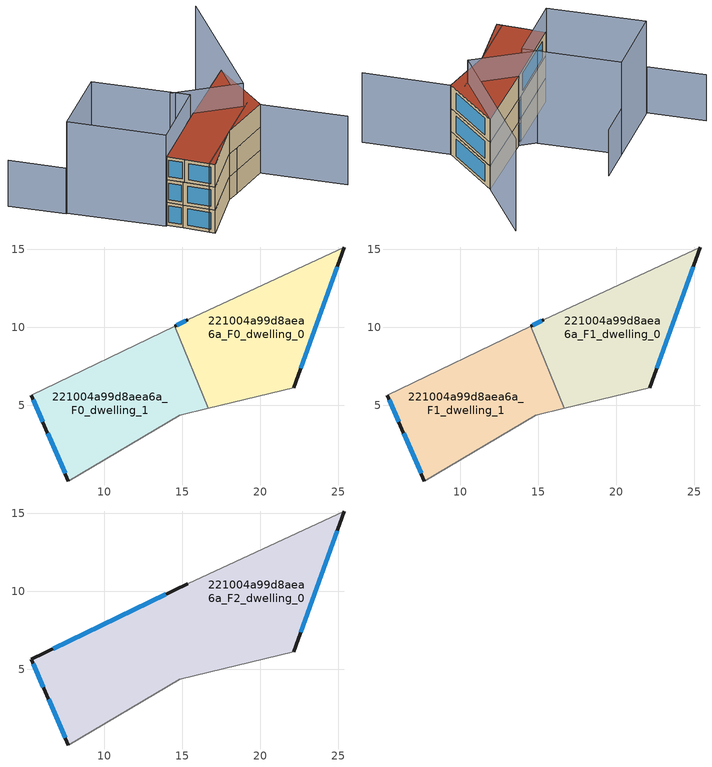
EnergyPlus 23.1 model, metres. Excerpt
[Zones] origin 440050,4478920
221004a99d8aea6a_F0_dwelling_0
 floor ground (EU_floor_Construction): 25.36,15.15 22.15,6.14 16.65,4.81 14.51,10.08 15.33,10.48 z0
 wall outside (EU_wall_Construction): 15.33,10.48 14.51,10.08 / 22.15,6.14 25.36,15.15 z0:3
 wall adiabatic (EU_wall_Construction): 25.36,15.15 15.33,10.48 / 16.65,4.81 22.15,6.14 z0:3
 wall to 221004a99d8aea6a_F0_dwelling_1 (EU_wall_Construction): 14.51,10.08 16.65,4.81 z0:3
 window (EU_Window_Construction): 15.22,10.42 14.62,10.14 / 22.6,7.39 24.92,13.9 z0.42:2.58
221004a99d8aea6a_F0_dwelling_1
 floor ground (EU_floor_Construction): 14.51,10.08 16.65,4.81 14.83,4.37 7.69,0.15 6.16,3.7 5.33,5.63 z0
 wall outside (EU_wall_Construction): 5.33,5.63 6.16,3.7 7.69,0.15 z0:3
 wall adiabatic (EU_wall_Construction): 14.51,10.08 5.33,5.63 / 7.69,0.15 14.83,4.37 16.65,4.81 z0:3
 window (EU_Window_Construction): 6.37,3.2 7.48,0.64 / 5.44,5.36 6.04,3.96 z0.42:2.58
221004a99d8aea6a_F1_dwelling_0
 floor to 221004a99d8aea6a_F0_dwelling_0 (EU_floor_Construction): 25.36,15.15 22.15,6.14 16.65,4.81 14.51,10.08 15.33,10.48 z3
 wall outside (EU_wall_Construction): 15.33,10.48 14.51,10.08 / 22.15,6.14 25.36,15.15 z3:6
 wall adiabatic (EU_wall_Construction): 25.36,15.15 15.33,10.48 / 16.65,4.81 22.15,6.14 z3:6
 wall to 221004a99d8aea6a_F1_dwelling_1 (EU_wall_Construction): 14.51,10.08 16.65,4.81 z3:6
 window (EU_Window_Construction): 15.22,10.42 14.62,10.14 / 22.6,7.39 24.92,13.9 z3.42:5.58
221004a99d8aea6a_F1_dwelling_1
 floor to 221004a99d8aea6a_F0_dwelling_1 (EU_floor_Construction): 14.51,10.08 16.65,4.81 14.83,4.37 7.69,0.15 6.16,3.7 5.33,5.63 z3
 wall outside (EU_wall_Construction): 5.33,5.63 6.16,3.7 7.69,0.15 z3:6
 wall adiabatic (EU_wall_Construction): 14.51,10.08 5.33,5.63 / 7.69,0.15 14.83,4.37 16.65,4.81 z3:6
 window (EU_Window_Construction): 6.37,3.2 7.48,0.64 / 5.44,5.36 6.04,3.96 z3.42:5.58
221004a99d8aea6a_F2_dwelling_0
 floor to 221004a99d8aea6a_F1_dwelling_0 (EU_floor_Construction): 25.36,15.15 22.15,6.14 16.65,4.81 14.51,10.08 15.33,10.48 z6
 floor to 221004a99d8aea6a_F1_dwelling_1 (EU_floor_Construction): 14.51,10.08 16.65,4.81 14.83,4.37 7.69,0.15 6.22,3.56 5.33,5.63 z6
 wall outside (EU_wall_Construction): 22.15,6.14 25.36,15.15 / 15.33,10.48 5.33,5.63 6.22,3.56 7.69,0.15 z6:9
 wall adiabatic (EU_wall_Construction): 7.69,0.15 14.83,4.37 22.15,6.14 / 25.36,15.15 15.33,10.48 z6:9
 window (EU_Window_Construction): 22.6,7.39 24.92,13.9 / 6.42,3.09 7.49,0.62 / 5.45,5.34 6.09,3.85 / 13.94,9.81 6.72,6.3 z6.42:8.58
 roof outside (EU_roof_Construction): 22.15,6.14 25.36,15.15 15.33,10.48 5.33,5.63 6.22,3.56 7.69,0.15 14.83,4.37 z9
shading: 7.39,0.77 21.46,7.58 / 21.46,7.58 26.76,-3.38 z0:9; 30.91,24.12 20.5,7.28 / 20.5,7.28 13,11.92 / -0.17,16.16 9.02,20.69 / 9.02,20.69 14.29,9.99 / 14.29,9.99 5.1,5.46 / 5.1,5.46 -0.17,16.16 z0:12; 13.87,23.05 -0.37,16.07 / -0.37,16.07 -3.47,22.39 z0:6
[Building]
EU S2 Campaign: North Axis=0; Terrain=City; Solar Distribution=FullExterior
[Site:Location]
Madrid: Latitude=40.5; Longitude=-3.5; Time Zone=1; Elevation=609
[SizingPeriod:WeatherFileDays]
AnnualSizingPeriod: Begin Month=1; Begin Day of Month=1; End Month=12; End Day of Month=31; Day of Week for Start Day=Monday; Use Weather File Daylight Saving Period=No; Use Weather File Rain and Snow Indicators=No
[MATERIAL]
EU_InternalMass_Material: Roughness=MediumRough; Thickness=0.1; Conductivity=1; Density=1800; Specific Heat=900; Thermal Absorptance=0.9; Solar Absorptance=0.7; Visible Absorptance=0.7
[MATERIAL:NOMASS] Roughness=MediumRough; Thermal Absorptance=0.9; Solar Absorptance=0.7; Visible Absorptance=0.7
Name | Thermal Resistance
EU_wall_NoMass | 1.60022
EU_roof_NoMass | 1.57597
EU_floor_NoMass | 0.470652
[WINDOWMATERIAL:SIMPLEGLAZINGSYSTEM]
EU_Window_SimpleGlazing: UFactor=3.28802; Solar Heat Gain Coefficient=0.85; Visible Transmittance=0.85
[CONSTRUCTION]
EU_wall_Construction: EU_wall_NoMass
EU_roof_Construction: EU_roof_NoMass
EU_floor_Construction: EU_floor_NoMass
EU_InternalMass_Construction: EU_InternalMass_Material
EU_Window_Construction: EU_Window_SimpleGlazing
[ZONE] Type=1; Multiplier=1; Ceiling Height=autocalculate; Floor Area=autocalculate; Part of Total Floor Area=Yes
Name | Volume
221004a99d8aea6a_F0_dwelling_0 | 170.362
221004a99d8aea6a_F1_dwelling_0 | 170.361
221004a99d8aea6a_F2_dwelling_0 | 340.716
221004a99d8aea6a_F0_dwelling_1; 221004a99d8aea6a_F1_dwelling_1 | 170.359
[INTERNALMASS] Construction=EU_InternalMass_Construction
Name | Zone or ZoneList | Surface Area
221004a99d8aea6a_F0_dwelling_0_EU_InternalMass | 221004a99d8aea6a_F0_dwelling_0 | 56.7871
221004a99d8aea6a_F0_dwelling_1_EU_InternalMass | 221004a99d8aea6a_F0_dwelling_1 | 56.786
221004a99d8aea6a_F1_dwelling_0_EU_InternalMass | 221004a99d8aea6a_F1_dwelling_0 | 56.7871
221004a99d8aea6a_F1_dwelling_1_EU_InternalMass | 221004a99d8aea6a_F1_dwelling_1 | 56.786
221004a99d8aea6a_F2_dwelling_0_EU_InternalMass | 221004a99d8aea6a_F2_dwelling_0 | 113.574
[OTHEREQUIPMENT] Fuel Type=Electricity; Design Level Calculation Method=Watts/Area; Power per Zone Floor Area=1; Fraction Latent=0; Fraction Radiant=0; Fraction Lost=0; Carbon Dioxide Generation Rate=0; EndUse Subcategory=EU_Step8_InternalGains
Name | Zone or ZoneList or Space or SpaceList | Schedule
EU_Step8_InternalGain_221004a99d8aea6a_F0_dwelling_0_f000 | 221004a99d8aea6a_F0_dwelling_0 | EU_Step8_GainSchedule_221004a99d8aea6a_F0_dwelling_0_f000
EU_Step8_InternalGain_221004a99d8aea6a_F0_dwelling_1_f000 | 221004a99d8aea6a_F0_dwelling_1 | EU_Step8_GainSchedule_221004a99d8aea6a_F0_dwelling_1_f000
EU_Step8_InternalGain_221004a99d8aea6a_F1_dwelling_0_f000 | 221004a99d8aea6a_F1_dwelling_0 | EU_Step8_GainSchedule_221004a99d8aea6a_F1_dwelling_0_f000
EU_Step8_InternalGain_221004a99d8aea6a_F1_dwelling_1_f000 | 221004a99d8aea6a_F1_dwelling_1 | EU_Step8_GainSchedule_221004a99d8aea6a_F1_dwelling_1_f000
EU_Step8_InternalGain_221004a99d8aea6a_F2_dwelling_0_f000 | 221004a99d8aea6a_F2_dwelling_0 | EU_Step8_GainSchedule_221004a99d8aea6a_F2_dwelling_0_f000
[ZONEVENTILATION:DESIGNFLOWRATE] Schedule=EU_AlwaysOn; Design Flow Rate Calculation Method=AirChanges/Hour; Air Changes per Hour=0.480704; Ventilation Type=Natural; Fan Pressure Rise=0; Fan Total Efficiency=1; Constant Term Coefficient=1; Temperature Term Coefficient=0; Velocity Term Coefficient=0; Velocity Squared Term Coefficient=0; Minimum Indoor Temperature=-100; Maximum Indoor Temperature=100; Delta Temperature=-100; Minimum Outdoor Temperature=-100; Maximum Outdoor Temperature=100; Maximum Wind Speed=40
Name | Zone or ZoneList or Space or SpaceList
EU_ConstantAir_221004a99d8aea6a_F0_dwelling_0 | 221004a99d8aea6a_F0_dwelling_0
EU_ConstantAir_221004a99d8aea6a_F0_dwelling_1 | 221004a99d8aea6a_F0_dwelling_1
EU_ConstantAir_221004a99d8aea6a_F1_dwelling_0 | 221004a99d8aea6a_F1_dwelling_0
EU_ConstantAir_221004a99d8aea6a_F1_dwelling_1 | 221004a99d8aea6a_F1_dwelling_1
EU_ConstantAir_221004a99d8aea6a_F2_dwelling_0 | 221004a99d8aea6a_F2_dwelling_0
[HVACTEMPLATE:THERMOSTAT] Constant Heating Setpoint=20; Constant Cooling Setpoint=50
EU_HeatOnly_221004a99d8aea6a_F0_dwelling_0; EU_HeatOnly_221004a99d8aea6a_F0_dwelling_1; EU_HeatOnly_221004a99d8aea6a_F1_dwelling_0; EU_HeatOnly_221004a99d8aea6a_F1_dwelling_1; EU_HeatOnly_221004a99d8aea6a_F2_dwelling_0
[HVACTEMPLATE:ZONE:IDEALLOADSAIRSYSTEM] System Availability Schedule=EU_AlwaysOn; Maximum Heating Supply Air Temperature=50; Minimum Cooling Supply Air Temperature=13; Maximum Heating Supply Air Humidity Ratio=0.0156; Minimum Cooling Supply Air Humidity Ratio=0.0077; Heating Limit=NoLimit; Cooling Limit=NoLimit; Heating Availability Schedule=EU_AlwaysOn; Cooling Availability Schedule=EU_CoolingOff; Dehumidification Control Type=ConstantSensibleHeatRatio; Cooling Sensible Heat Ratio=0.7; Dehumidification Setpoint=60; Humidification Control Type=None; Humidification Setpoint=30; Outdoor Air Method=None; Outdoor Air Flow Rate per Person=0.00944; Outdoor Air Flow Rate per Zone Floor Area=0; Outdoor Air Flow Rate per Zone=0; Demand Controlled Ventilation Type=None; Outdoor Air Economizer Type=NoEconomizer; Heat Recovery Type=None; Sensible Heat Recovery Effectiveness=0.7; Latent Heat Recovery Effectiveness=0.65
Name | Template Thermostat
221004a99d8aea6a_F0_dwelling_0 | EU_HeatOnly_221004a99d8aea6a_F0_dwelling_0
221004a99d8aea6a_F0_dwelling_1 | EU_HeatOnly_221004a99d8aea6a_F0_dwelling_1
221004a99d8aea6a_F1_dwelling_0 | EU_HeatOnly_221004a99d8aea6a_F1_dwelling_0
221004a99d8aea6a_F1_dwelling_1 | EU_HeatOnly_221004a99d8aea6a_F1_dwelling_1
221004a99d8aea6a_F2_dwelling_0 | EU_HeatOnly_221004a99d8aea6a_F2_dwelling_0
[SIZING:ZONE] Zone Cooling Design Supply Air Temperature Input Method=SupplyAirTemperature; Zone Cooling Design Supply Air Temperature=13; Zone Heating Design Supply Air Temperature Input Method=SupplyAirTemperature; Zone Heating Design Supply Air Temperature=50; Zone Cooling Design Supply Air Humidity Ratio=0.008; Zone Heating Design Supply Air Humidity Ratio=0.008; Cooling Design Air Flow Method=DesignDay; Cooling Design Air Flow Rate=0; Cooling Minimum Air Flow per Zone Floor Area=0.000762; Cooling Minimum Air Flow=0; Cooling Minimum Air Flow Fraction=0.2; Heating Design Air Flow Method=DesignDay; Heating Design Air Flow Rate=0; Heating Maximum Air Flow per Zone Floor Area=0.002032; Heating Maximum Air Flow=0.141576; Heating Maximum Air Flow Fraction=0.3; Account for Dedicated Outdoor Air System=No; Dedicated Outdoor Air System Control Strategy=NeutralSupplyAir; Dedicated Outdoor Air Low Setpoint Temperature for Design=autosize; Dedicated Outdoor Air High Setpoint Temperature for Design=autosize; Zone Load Sizing Method=Sensible Load Only No Latent Load; Zone Latent Cooling Design Supply Air Humidity Ratio Input Method=HumidityRatioDifference; Zone Cooling Design Supply Air Humidity Ratio Difference=0.005; Zone Latent Heating Design Supply Air Humidity Ratio Input Method=HumidityRatioDifference; Zone Humidification Design Supply Air Humidity Ratio Difference=0.005
221004a99d8aea6a_F0_dwelling_0; 221004a99d8aea6a_F0_dwelling_1; 221004a99d8aea6a_F1_dwelling_0; 221004a99d8aea6a_F1_dwelling_1; 221004a99d8aea6a_F2_dwelling_0
[SCHEDULE:CONSTANT]
Name | Hourly Value
EU_AlwaysOn | 1
EU_CoolingOff | 0
[SCHEDULE:FILE] Column Number=1; Rows to Skip at Top=0; Number of Hours of Data=8760; Column Separator=Comma; Interpolate to Timestep=No; Minutes per Item=60; Adjust Schedule for Daylight Savings=Yes
Name | File
EU_Step8_GainSchedule_221004a99d8aea6a_F0_dwelling_0_f000 | ../../schedules/221004a99d8aea6a/221004a99d8aea6a_F0_dwelling_0_f000_gain.csv
EU_Step8_GainSchedule_221004a99d8aea6a_F0_dwelling_1_f000 | ../../schedules/221004a99d8aea6a/221004a99d8aea6a_F0_dwelling_1_f000_gain.csv
EU_Step8_GainSchedule_221004a99d8aea6a_F1_dwelling_0_f000 | ../../schedules/221004a99d8aea6a/221004a99d8aea6a_F1_dwelling_0_f000_gain.csv
EU_Step8_GainSchedule_221004a99d8aea6a_F1_dwelling_1_f000 | ../../schedules/221004a99d8aea6a/221004a99d8aea6a_F1_dwelling_1_f000_gain.csv
EU_Step8_GainSchedule_221004a99d8aea6a_F2_dwelling_0_f000 | ../../schedules/221004a99d8aea6a/221004a99d8aea6a_F2_dwelling_0_f000_gain.csv
